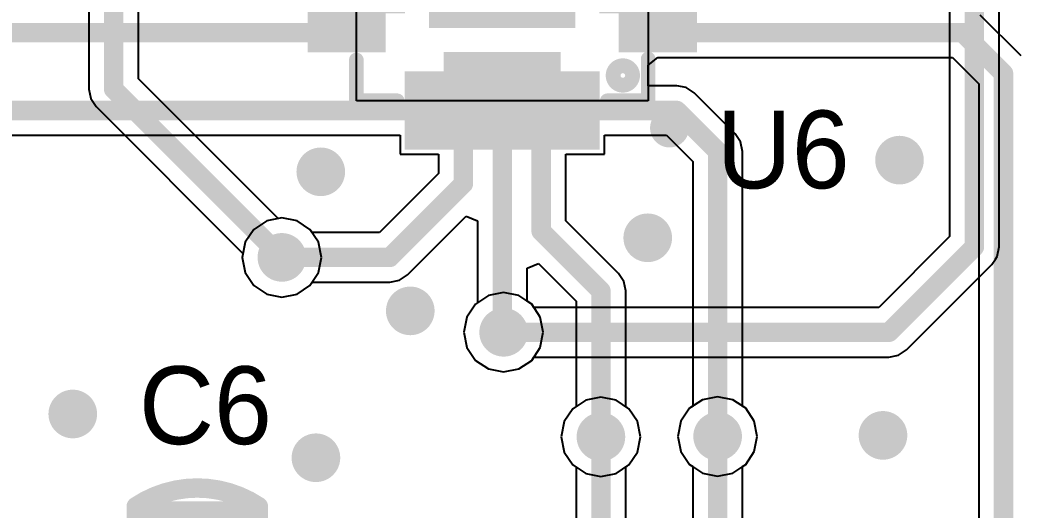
# Model space of a CAD drawing. Extents: x 10.58 to 11.54, y 9.91 to 15.27.
# Drawn here: x 10.9181 to 11.3217, y 12.4868 to 12.6852 of the extents above; entities that cross this region are included whole.
import ezdxf

# ---------------------------------------------------------------- set-up
doc = ezdxf.new("R2010")
doc.units = 0
doc.layers.get('0').update_dxf_attribs({"linetype": 'CONTINUOUS'})
for name, color, linetype in [('BOTTOMLAYER', 5, 'CONTINUOUS'), ('MULTILAYER', 9, 'CONTINUOUS'), ('TOPLAYER', 1, 'CONTINUOUS'), ('TOPOVERLAY', 2, 'CONTINUOUS'), ('TOPPASTE', 8, 'CONTINUOUS'), ('TOPSOLDER', 216, 'CONTINUOUS'), ('VIAHOLELAYER', 16, 'CONTINUOUS')]:
    doc.layers.add(name, color=color, linetype=linetype)

# ---------------------------------------------------------------- blocks, each defined once
blk = doc.blocks.new('QFN_20_0_4___14')
at = {"layer": 'TOPLAYER'}
for points in [[(-0.027559, 0.051181), (-0.027559, 0.074803), (-0.035433, 0.051181), (-0.035433, 0.074803)], [(-0.011811, 0.043307), (-0.011811, 0.074803), (-0.019685, 0.043307), (-0.019685, 0.074803)], [(0.003937, 0.043307), (0.003937, 0.074803), (-0.003937, 0.043307), (-0.003937, 0.074803)], [(0.019685, 0.043307), (0.019685, 0.074803), (0.011811, 0.043307), (0.011811, 0.074803)], [(0.035433, 0.051181), (0.035433, 0.074803), (0.027559, 0.051181), (0.027559, 0.074803)], [(-0.074803, 0.027559), (-0.051181, 0.027559), (-0.074803, 0.035433), (-0.051181, 0.035433)], [(0.051181, 0.027559), (0.074803, 0.027559), (0.051181, 0.035433), (0.074803, 0.035433)], [(-0.02559, -0.02559), (0.02559, -0.02559), (-0.02559, 0.02559), (0.02559, 0.02559)], [(-0.074803, 0.011811), (-0.043307, 0.011811), (-0.074803, 0.019685), (-0.043307, 0.019685)], [(0.043307, 0.011811), (0.074803, 0.011811), (0.043307, 0.019685), (0.074803, 0.019685)], [(-0.074803, -0.003937), (-0.043307, -0.003937), (-0.074803, 0.003937), (-0.043307, 0.003937)], [(0.043307, -0.003937), (0.074803, -0.003937), (0.043307, 0.003937), (0.074803, 0.003937)], [(-0.074803, -0.019685), (-0.043307, -0.019685), (-0.074803, -0.011811), (-0.043307, -0.011811)], [(0.043307, -0.019685), (0.074803, -0.019685), (0.043307, -0.011811), (0.074803, -0.011811)], [(-0.074803, -0.035433), (-0.051181, -0.035433), (-0.074803, -0.027559), (-0.051181, -0.027559)], [(0.051181, -0.035433), (0.074803, -0.035433), (0.051181, -0.027559), (0.074803, -0.027559)], [(-0.011811, -0.074803), (-0.011811, -0.043307), (-0.019685, -0.074803), (-0.019685, -0.043307)], [(0.003937, -0.074803), (0.003937, -0.043307), (-0.003937, -0.074803), (-0.003937, -0.043307)], [(0.019685, -0.074803), (0.019685, -0.043307), (0.011811, -0.074803), (0.011811, -0.043307)], [(-0.027559, -0.074803), (-0.027559, -0.051181), (-0.035433, -0.074803), (-0.035433, -0.051181)], [(0.035433, -0.074803), (0.035433, -0.051181), (0.027559, -0.074803), (0.027559, -0.051181)]]:
    blk.add_solid(points, dxfattribs=at)
at = {"layer": 'TOPOVERLAY'}
for points, const_width in [([(-0.060532, 0.059055, 1), (-0.057579, 0.059055, 1)], 0.002953), ([(-0.060532, 0.059055, 1), (-0.057579, 0.059055, 1)], 0.002953), ([(-0.043996, 0.059055, 1), (-0.041043, 0.059055, 1)], 0.002953), ([(0.041043, 0.059055, 1), (0.043996, 0.059055, 1)], 0.002953), ([(0.057579, 0.059055, 1), (0.060532, 0.059055, 1)], 0.002953), ([(0.057579, 0.059055, 1), (0.060532, 0.059055, 1)], 0.002953), ([(-0.060532, 0.04252, 1), (-0.057579, 0.04252, 1)], 0.002953), ([(0.057579, 0.04252, 1), (0.060532, 0.04252, 1)], 0.002953), ([(-0.060532, -0.04252, 1), (-0.057579, -0.04252, 1)], 0.002953), ([(0.057579, -0.04252, 1), (0.060532, -0.04252, 1)], 0.002953), ([(-0.044882, -0.048819, 1), (-0.052756, -0.048819, 1)], 0.006), ([(-0.054256, -0.048819, 1), (-0.051256, -0.048819, 1)], 0.003), ([(-0.046382, -0.048819, 1), (-0.043382, -0.048819, 1)], 0.003), ([(-0.060532, -0.059055, 1), (-0.057579, -0.059055, 1)], 0.002953), ([(-0.060532, -0.059055, 1), (-0.057579, -0.059055, 1)], 0.002953), ([(-0.043602, -0.059055, 1), (-0.04065, -0.059055, 1)], 0.002953), ([(0.041043, -0.059055, 1), (0.043996, -0.059055, 1)], 0.002953), ([(0.057579, -0.059055, 1), (0.060532, -0.059055, 1)], 0.002953), ([(0.057579, -0.059055, 1), (0.060532, -0.059055, 1)], 0.002953), ([(-0.066142, -0.067716, 1), (-0.074016, -0.067716, 1)], 0.007874), ([(-0.075984, -0.067716, 1), (-0.072047, -0.067716, 1)], 0.003937), ([(-0.06811, -0.067716, 1), (-0.064173, -0.067716, 1)], 0.003937)]:
    blk.add_lwpolyline(points, format="xyb", close=True, dxfattribs=dict(at, const_width=const_width))
at = {"layer": 'TOPOVERLAY', "const_width": 0.005906}
for points in [[(-0.059055, 0.059055), (-0.04252, 0.059055)], [(-0.059055, 0.059055), (-0.059055, 0.04252)], [(0.04252, 0.059055), (0.059055, 0.059055)], [(0.059055, 0.059055), (0.059055, 0.04252)], [(-0.059055, -0.04252), (-0.059055, -0.059055)], [(0.059055, -0.04252), (0.059055, -0.059055)], [(-0.059055, -0.059055), (-0.042126, -0.059055)], [(0.04252, -0.059055), (0.059055, -0.059055)]]:
    blk.add_lwpolyline(points, dxfattribs=at)
at = {"layer": 'TOPPASTE'}
for points in [[(-0.027559, 0.051181), (-0.027559, 0.074803), (-0.035433, 0.051181), (-0.035433, 0.074803)], [(-0.011811, 0.043307), (-0.011811, 0.074803), (-0.019685, 0.043307), (-0.019685, 0.074803)], [(0.003937, 0.043307), (0.003937, 0.074803), (-0.003937, 0.043307), (-0.003937, 0.074803)], [(0.019685, 0.043307), (0.019685, 0.074803), (0.011811, 0.043307), (0.011811, 0.074803)], [(0.035433, 0.051181), (0.035433, 0.074803), (0.027559, 0.051181), (0.027559, 0.074803)], [(-0.074803, 0.027559), (-0.051181, 0.027559), (-0.074803, 0.035433), (-0.051181, 0.035433)], [(0.051181, 0.027559), (0.074803, 0.027559), (0.051181, 0.035433), (0.074803, 0.035433)], [(-0.02559, -0.02559), (0.02559, -0.02559), (-0.02559, 0.02559), (0.02559, 0.02559)], [(-0.074803, 0.011811), (-0.043307, 0.011811), (-0.074803, 0.019685), (-0.043307, 0.019685)], [(0.043307, 0.011811), (0.074803, 0.011811), (0.043307, 0.019685), (0.074803, 0.019685)], [(-0.074803, -0.003937), (-0.043307, -0.003937), (-0.074803, 0.003937), (-0.043307, 0.003937)], [(0.043307, -0.003937), (0.074803, -0.003937), (0.043307, 0.003937), (0.074803, 0.003937)], [(-0.074803, -0.019685), (-0.043307, -0.019685), (-0.074803, -0.011811), (-0.043307, -0.011811)], [(0.043307, -0.019685), (0.074803, -0.019685), (0.043307, -0.011811), (0.074803, -0.011811)], [(-0.074803, -0.035433), (-0.051181, -0.035433), (-0.074803, -0.027559), (-0.051181, -0.027559)], [(0.051181, -0.035433), (0.074803, -0.035433), (0.051181, -0.027559), (0.074803, -0.027559)], [(-0.011811, -0.074803), (-0.011811, -0.043307), (-0.019685, -0.074803), (-0.019685, -0.043307)], [(0.003937, -0.074803), (0.003937, -0.043307), (-0.003937, -0.074803), (-0.003937, -0.043307)], [(0.019685, -0.074803), (0.019685, -0.043307), (0.011811, -0.074803), (0.011811, -0.043307)], [(-0.027559, -0.074803), (-0.027559, -0.051181), (-0.035433, -0.074803), (-0.035433, -0.051181)], [(0.035433, -0.074803), (0.035433, -0.051181), (0.027559, -0.074803), (0.027559, -0.051181)]]:
    blk.add_solid(points, dxfattribs=at)
at = {"layer": 'TOPSOLDER'}
for points in [[(-0.023559, 0.047181), (-0.023559, 0.078803), (-0.039433, 0.047181), (-0.039433, 0.078803)], [(-0.007811, 0.039307), (-0.007811, 0.078803), (-0.023685, 0.039307), (-0.023685, 0.078803)], [(0.007937, 0.039307), (0.007937, 0.078803), (-0.007937, 0.039307), (-0.007937, 0.078803)], [(0.023685, 0.039307), (0.023685, 0.078803), (0.007811, 0.039307), (0.007811, 0.078803)], [(0.039433, 0.047181), (0.039433, 0.078803), (0.023559, 0.047181), (0.023559, 0.078803)], [(-0.078803, 0.023559), (-0.047181, 0.023559), (-0.078803, 0.039433), (-0.047181, 0.039433)], [(0.047181, 0.023559), (0.078803, 0.023559), (0.047181, 0.039433), (0.078803, 0.039433)], [(-0.02959, -0.02959), (0.02959, -0.02959), (-0.02959, 0.02959), (0.02959, 0.02959)], [(-0.078803, 0.007811), (-0.039307, 0.007811), (-0.078803, 0.023685), (-0.039307, 0.023685)], [(0.039307, 0.007811), (0.078803, 0.007811), (0.039307, 0.023685), (0.078803, 0.023685)], [(-0.078803, -0.007937), (-0.039307, -0.007937), (-0.078803, 0.007937), (-0.039307, 0.007937)], [(0.039307, -0.007937), (0.078803, -0.007937), (0.039307, 0.007937), (0.078803, 0.007937)], [(-0.078803, -0.023685), (-0.039307, -0.023685), (-0.078803, -0.007811), (-0.039307, -0.007811)], [(0.039307, -0.023685), (0.078803, -0.023685), (0.039307, -0.007811), (0.078803, -0.007811)], [(-0.078803, -0.039433), (-0.047181, -0.039433), (-0.078803, -0.023559), (-0.047181, -0.023559)], [(0.047181, -0.039433), (0.078803, -0.039433), (0.047181, -0.023559), (0.078803, -0.023559)], [(-0.007811, -0.078803), (-0.007811, -0.039307), (-0.023685, -0.078803), (-0.023685, -0.039307)], [(0.007937, -0.078803), (0.007937, -0.039307), (-0.007937, -0.078803), (-0.007937, -0.039307)], [(0.023685, -0.078803), (0.023685, -0.039307), (0.007811, -0.078803), (0.007811, -0.039307)], [(-0.023559, -0.078803), (-0.023559, -0.047181), (-0.039433, -0.078803), (-0.039433, -0.047181)], [(0.039433, -0.078803), (0.039433, -0.047181), (0.023559, -0.078803), (0.023559, -0.047181)]]:
    blk.add_solid(points, dxfattribs=at)
blk = doc.blocks.new('C_0603_56')
at = {"layer": 'TOPLAYER'}
for points in [[(-0.017717, -0.019685), (-0.017717, 0.019685), (-0.049213, -0.019685), (-0.049213, 0.019685)], [(0.049213, -0.019685), (0.049213, 0.019685), (0.017717, -0.019685), (0.017717, 0.019685)]]:
    blk.add_solid(points, dxfattribs=at)
at = {"layer": 'TOPOVERLAY', "const_width": 0.007874}
for points in [[(-0.051181, -0.024708, -0.302775), (-0.051181, 0.024708)], [(0.051181, 0.024708, -0.302775), (0.051181, -0.024708)]]:
    blk.add_lwpolyline(points, format="xyb", dxfattribs=at)
at = {"layer": 'TOPOVERLAY', "const_width": 0.003937}
for points in [[(-0.05315, 0.024708, 1), (-0.049213, 0.024708, 1)], [(-0.05315, 0.024708, 1), (-0.049213, 0.024708, 1)], [(-0.01378, 0.024708, 1), (-0.009843, 0.024708, 1)], [(0.009843, 0.024708, 1), (0.01378, 0.024708, 1)], [(0.049213, 0.024708, 1), (0.05315, 0.024708, 1)], [(0.049213, 0.024708, 1), (0.05315, 0.024708, 1)], [(-0.05315, -0.024708, 1), (-0.049213, -0.024708, 1)], [(-0.05315, -0.024708, 1), (-0.049213, -0.024708, 1)], [(-0.01378, -0.024708, 1), (-0.009843, -0.024708, 1)], [(0.009843, -0.024708, 1), (0.01378, -0.024708, 1)], [(0.049213, -0.024708, 1), (0.05315, -0.024708, 1)], [(0.049213, -0.024708, 1), (0.05315, -0.024708, 1)]]:
    blk.add_lwpolyline(points, format="xyb", close=True, dxfattribs=at)
at = {"layer": 'TOPOVERLAY', "const_width": 0.007874}
for points in [[(-0.011811, 0.024708), (-0.051181, 0.024708)], [(0.051181, 0.024708), (0.011811, 0.024708)], [(-0.011811, -0.024708), (-0.051181, -0.024708)], [(0.051181, -0.024708), (0.011811, -0.024708)]]:
    blk.add_lwpolyline(points, dxfattribs=at)
at = {"layer": 'TOPPASTE'}
for points in [[(-0.017717, -0.019685), (-0.017717, 0.019685), (-0.049213, -0.019685), (-0.049213, 0.019685)], [(0.049213, -0.019685), (0.049213, 0.019685), (0.017717, -0.019685), (0.017717, 0.019685)]]:
    blk.add_solid(points, dxfattribs=at)
at = {"layer": 'TOPSOLDER'}
for points in [[(-0.013717, -0.023685), (-0.013717, 0.023685), (-0.053213, -0.023685), (-0.053213, 0.023685)], [(0.053213, -0.023685), (0.053213, 0.023685), (0.013717, -0.023685), (0.013717, 0.023685)]]:
    blk.add_solid(points, dxfattribs=at)

msp = doc.modelspace()

# ---------------------------------------------------------------- linework, layer by layer
at = {"layer": 'BOTTOMLAYER'}
for p, q in [((10.945961, 13.480738), (10.945961, 12.657219)), ((11.294386, 12.699708), (11.294386, 12.597521)), ((11.314457, 12.593364), (11.314457, 12.699708)), ((10.966032, 12.661375), (10.966032, 12.691762)), ((11.022552, 12.604856), (10.966032, 12.661375)), ((10.945961, 12.657219), (10.945961, 12.657219)), ((10.945961, 12.657219), (10.945961, 12.657219)), ((10.945961, 12.657219), (10.946725, 12.653378)), ((10.946725, 12.653378), (10.948901, 12.650123)), ((10.948901, 12.650123), (11.00836, 12.590664)), ((11.024107, 12.605165), (11.022552, 12.604856)), ((11.030251, 12.603943), (11.024107, 12.605165)), ((11.03546, 12.600462), (11.030251, 12.603943)), ((11.038941, 12.595253), (11.03546, 12.600462)), ((11.294386, 12.597521), (11.265694, 12.568829)), ((11.040163, 12.589109), (11.038941, 12.595253)), ((11.313693, 12.589524), (11.314457, 12.593364)), ((11.00836, 12.590664), (11.00805, 12.589109)), ((11.00805, 12.589109), (11.009272, 12.582964)), ((11.038941, 12.582964), (11.040163, 12.589109)), ((11.312971, 12.588444), (11.313693, 12.589524)), ((11.276947, 12.551697), (11.311518, 12.586268)), ((11.311518, 12.586268), (11.312971, 12.588444)), ((11.009272, 12.582964), (11.012753, 12.577755)), ((11.03546, 12.577755), (11.038941, 12.582964)), ((11.012753, 12.577755), (11.017962, 12.574274)), ((11.030251, 12.574274), (11.03546, 12.577755)), ((11.017962, 12.574274), (11.024107, 12.573052)), ((11.024107, 12.573052), (11.030251, 12.574274)), ((11.107726, 12.573628), (11.102517, 12.570147)), ((11.113871, 12.57485), (11.107726, 12.573628)), ((11.120015, 12.573628), (11.113871, 12.57485)), ((11.125224, 12.570147), (11.120015, 12.573628)), ((11.102517, 12.570147), (11.099036, 12.564938)), ((11.126105, 12.568829), (11.125224, 12.570147)), ((11.265694, 12.568829), (11.126105, 12.568829)), ((11.099036, 12.564938), (11.097814, 12.558794)), ((11.097814, 12.558794), (11.099036, 12.552649)), ((11.099036, 12.552649), (11.102517, 12.54744)), ((11.125224, 12.54744), (11.126105, 12.548758)), ((11.126105, 12.548758), (11.269851, 12.548758)), ((11.269851, 12.548758), (11.273691, 12.549522)), ((11.273691, 12.549522), (11.276947, 12.551697)), ((11.102517, 12.54744), (11.107726, 12.543959)), ((11.120015, 12.543959), (11.125224, 12.54744)), ((11.107726, 12.543959), (11.113871, 12.542737)), ((11.113871, 12.542737), (11.120015, 12.543959)), ((11.153241, 12.532527), (11.147096, 12.531305)), ((11.159385, 12.531305), (11.153241, 12.532527)), ((11.200485, 12.532724), (11.19434, 12.531502)), ((11.206629, 12.531502), (11.200485, 12.532724)), ((11.147096, 12.531305), (11.141887, 12.527824)), ((11.164594, 12.527824), (11.159385, 12.531305)), ((11.189131, 12.528021), (11.18565, 12.522812)), ((11.19434, 12.531502), (11.189131, 12.528021)), ((11.211839, 12.528021), (11.206629, 12.531502)), ((11.215319, 12.522812), (11.211839, 12.528021)), ((11.141887, 12.527824), (11.138406, 12.522615)), ((11.168075, 12.522615), (11.164594, 12.527824)), ((11.138406, 12.522615), (11.137184, 12.516471)), ((11.169297, 12.516471), (11.168075, 12.522615)), ((11.18565, 12.522812), (11.184428, 12.516668)), ((11.216541, 12.516668), (11.215319, 12.522812)), ((11.137184, 12.516471), (11.138406, 12.510326)), ((11.168075, 12.510326), (11.169297, 12.516471)), ((11.184428, 12.516668), (11.18565, 12.510523)), ((11.215319, 12.510523), (11.216541, 12.516668)), ((11.138406, 12.510326), (11.141887, 12.505117)), ((11.164594, 12.505117), (11.168075, 12.510326)), ((11.18565, 12.510523), (11.189131, 12.505314)), ((11.211839, 12.505314), (11.215319, 12.510523)), ((11.141887, 12.505117), (11.143205, 12.504236)), ((11.143205, 12.504236), (11.143205, 12.196809)), ((11.163276, 12.504236), (11.164594, 12.505117)), ((11.163276, 12.192652), (11.163276, 12.504236)), ((11.189131, 12.505314), (11.190449, 12.504433)), ((11.190449, 12.504433), (11.190449, 12.359975)), ((11.21052, 12.504433), (11.211839, 12.505314)), ((11.21052, 12.364131), (11.21052, 12.504433))]:
    msp.add_line(p, q, dxfattribs=at)
at = {"layer": 'BOTTOMLAYER', "const_width": 0.007874}
for points in [[(10.955997, 12.657219), (10.955997, 13.480738)], [(11.304422, 12.593364), (11.304422, 12.711943)], [(10.955997, 12.657219), (11.024107, 12.589109)], [(11.269851, 12.558794), (11.304422, 12.593364)], [(11.113871, 12.558794), (11.269851, 12.558794)], [(11.153241, 12.192652), (11.153241, 12.516471)], [(11.200485, 12.359975), (11.200485, 12.516668)]]:
    msp.add_lwpolyline(points, dxfattribs=at)
at = {"layer": 'BOTTOMLAYER'}
for points, const_width in [([(10.954028, 12.657219, 1), (10.957965, 12.657219, 1)], 0.003937), ([(10.954028, 12.657219, 1), (10.957965, 12.657219, 1)], 0.003937), ([(11.269186, 12.628479, 1), (11.279028, 12.628479, 1)], 0.009843), ([(11.034934, 12.623754, 1), (11.044776, 12.623754, 1)], 0.009843), ([(11.167276, 12.597042, 1), (11.177119, 12.597042, 1)], 0.009843), ([(11.019186, 12.589109, 1), (11.029028, 12.589109, 1)], 0.009843), ([(11.302453, 12.593364, 1), (11.30639, 12.593364, 1)], 0.003937), ([(11.302453, 12.593364, 1), (11.30639, 12.593364, 1)], 0.003937), ([(11.022138, 12.589109, 1), (11.026075, 12.589109, 1)], 0.003937), ([(11.071154, 12.567455, 1), (11.080996, 12.567455, 1)], 0.009843), ([(11.108949, 12.558794, 1), (11.118792, 12.558794, 1)], 0.009843), ([(11.111902, 12.558794, 1), (11.115839, 12.558794, 1)], 0.003937), ([(11.267882, 12.558794, 1), (11.271819, 12.558794, 1)], 0.003937), ([(11.267882, 12.558794, 1), (11.271819, 12.558794, 1)], 0.003937), ([(10.93454, 12.525723, 1), (10.944382, 12.525723, 1)], 0.009843), ([(11.148319, 12.516471, 1), (11.158162, 12.516471, 1)], 0.009843), ([(11.195564, 12.516668, 1), (11.205406, 12.516668, 1)], 0.009843), ([(11.262493, 12.517061, 1), (11.272335, 12.517061, 1)], 0.009843), ([(11.151272, 12.516471, 1), (11.155209, 12.516471, 1)], 0.003937), ([(11.198516, 12.516668, 1), (11.202453, 12.516668, 1)], 0.003937), ([(11.032965, 12.508006, 1), (11.042808, 12.508006, 1)], 0.009843)]:
    msp.add_lwpolyline(points, format="xyb", close=True, dxfattribs=dict(at, const_width=const_width))
at = {"layer": 'MULTILAYER', "const_width": 0.009843}
for points in [[(11.269186, 12.628479, 1), (11.279028, 12.628479, 1)], [(11.034934, 12.623754, 1), (11.044776, 12.623754, 1)], [(11.167276, 12.597042, 1), (11.177119, 12.597042, 1)], [(11.019186, 12.589109, 1), (11.029028, 12.589109, 1)], [(11.071154, 12.567455, 1), (11.080996, 12.567455, 1)], [(11.108949, 12.558794, 1), (11.118792, 12.558794, 1)], [(10.93454, 12.525723, 1), (10.944382, 12.525723, 1)], [(11.148319, 12.516471, 1), (11.158162, 12.516471, 1)], [(11.195564, 12.516668, 1), (11.205406, 12.516668, 1)], [(11.262493, 12.517061, 1), (11.272335, 12.517061, 1)], [(11.032965, 12.508006, 1), (11.042808, 12.508006, 1)]]:
    msp.add_lwpolyline(points, format="xyb", close=True, dxfattribs=at)
at = {"layer": 'TOPLAYER'}
for p, q in [((11.054248, 12.652515), (11.054248, 12.770625)), ((11.172359, 12.770625), (11.172359, 12.652515)), ((11.3233, 12.670642), (11.306773, 12.68717)), ((11.172359, 12.666881), (11.176224, 12.670053)), ((11.176224, 12.670053), (11.176296, 12.670039)), ((11.176296, 12.670039), (11.29552, 12.670039)), ((11.29552, 12.670039), (11.306169, 12.65939)), ((11.172359, 12.658613), (11.172359, 12.666881)), ((11.183929, 12.658613), (11.172359, 12.658613)), ((11.187769, 12.657849), (11.183929, 12.658613)), ((11.191025, 12.655674), (11.187769, 12.657849)), ((11.306169, 12.65939), (11.306169, 12.157186)), ((11.207581, 12.639118), (11.191025, 12.655674)), ((11.172359, 12.652515), (11.054248, 12.652515)), ((10.889047, 12.638542), (11.071965, 12.638542)), ((11.071965, 12.638542), (11.071965, 12.630861)), ((11.154642, 12.630861), (11.154642, 12.638542)), ((11.154642, 12.638542), (11.179772, 12.638542)), ((11.179772, 12.638542), (11.190449, 12.627865)), ((11.209756, 12.635862), (11.207581, 12.639118)), ((11.21052, 12.632022), (11.209756, 12.635862)), ((11.071965, 12.630861), (11.08752, 12.630861)), ((11.08752, 12.630861), (11.08752, 12.623013)), ((11.139087, 12.603872), (11.139087, 12.630861)), ((11.139087, 12.630861), (11.154642, 12.630861)), ((11.21052, 12.528902), (11.21052, 12.632022)), ((11.190449, 12.627865), (11.190449, 12.528902)), ((11.08752, 12.623013), (11.063651, 12.599144)), ((11.024107, 12.605165), (11.017962, 12.603943)), ((11.030251, 12.603943), (11.024107, 12.605165)), ((11.074904, 12.582012), (11.098649, 12.605758)), ((11.098649, 12.605758), (11.103268, 12.603844)), ((11.017962, 12.603943), (11.012753, 12.600462)), ((11.03546, 12.600462), (11.030251, 12.603943)), ((11.103268, 12.603844), (11.103268, 12.570649)), ((11.160337, 12.582622), (11.139087, 12.603872)), ((11.012753, 12.600462), (11.009272, 12.595253)), ((11.036341, 12.599144), (11.03546, 12.600462)), ((11.063651, 12.599144), (11.036341, 12.599144)), ((11.009272, 12.595253), (11.00805, 12.589109)), ((11.00805, 12.589109), (11.009272, 12.582964)), ((11.123339, 12.584703), (11.127958, 12.586616)), ((11.123339, 12.571407), (11.123339, 12.584703)), ((11.127958, 12.586616), (11.143205, 12.571369)), ((11.009272, 12.582964), (11.012753, 12.577755)), ((11.071648, 12.579837), (11.074904, 12.582012)), ((11.162512, 12.579366), (11.160337, 12.582622)), ((11.012753, 12.577755), (11.017962, 12.574274)), ((11.030251, 12.574274), (11.03546, 12.577755)), ((11.03546, 12.577755), (11.036341, 12.579073)), ((11.036341, 12.579073), (11.067808, 12.579073)), ((11.067808, 12.579073), (11.071648, 12.579837)), ((11.163276, 12.575526), (11.162512, 12.579366)), ((11.017962, 12.574274), (11.024107, 12.573052)), ((11.024107, 12.573052), (11.030251, 12.574274)), ((11.163276, 12.528705), (11.163276, 12.575526)), ((11.102517, 12.570147), (11.099036, 12.564938)), ((11.103268, 12.570649), (11.102517, 12.570147)), ((11.125224, 12.570147), (11.123339, 12.571407)), ((11.128705, 12.564938), (11.125224, 12.570147)), ((11.143205, 12.571369), (11.143205, 12.528705)), ((11.099036, 12.564938), (11.097814, 12.558794)), ((11.129927, 12.558794), (11.128705, 12.564938)), ((11.097814, 12.558794), (11.099036, 12.552649)), ((11.128705, 12.552649), (11.129927, 12.558794)), ((11.099036, 12.552649), (11.102517, 12.54744)), ((11.125224, 12.54744), (11.128705, 12.552649)), ((11.102517, 12.54744), (11.107726, 12.543959)), ((11.120015, 12.543959), (11.125224, 12.54744)), ((11.107726, 12.543959), (11.113871, 12.542737)), ((11.113871, 12.542737), (11.120015, 12.543959)), ((11.143205, 12.528705), (11.141887, 12.527824)), ((11.164594, 12.527824), (11.163276, 12.528705)), ((11.189131, 12.528021), (11.18565, 12.522812)), ((11.190449, 12.528902), (11.189131, 12.528021)), ((11.211839, 12.528021), (11.21052, 12.528902)), ((11.215319, 12.522812), (11.211839, 12.528021)), ((11.141887, 12.527824), (11.138406, 12.522615)), ((11.168075, 12.522615), (11.164594, 12.527824)), ((11.138406, 12.522615), (11.137184, 12.516471)), ((11.169297, 12.516471), (11.168075, 12.522615)), ((11.18565, 12.522812), (11.184428, 12.516668)), ((11.216541, 12.516668), (11.215319, 12.522812)), ((11.137184, 12.516471), (11.138406, 12.510326)), ((11.168075, 12.510326), (11.169297, 12.516471)), ((11.184428, 12.516668), (11.18565, 12.510523)), ((11.215319, 12.510523), (11.216541, 12.516668)), ((11.138406, 12.510326), (11.141887, 12.505117)), ((11.164594, 12.505117), (11.168075, 12.510326)), ((11.18565, 12.510523), (11.189131, 12.505314)), ((11.211839, 12.505314), (11.215319, 12.510523)), ((11.141887, 12.505117), (11.147096, 12.501636)), ((11.159385, 12.501636), (11.164594, 12.505117)), ((11.189131, 12.505314), (11.19434, 12.501833)), ((11.206629, 12.501833), (11.211839, 12.505314)), ((11.147096, 12.501636), (11.153241, 12.500414)), ((11.153241, 12.500414), (11.159385, 12.501636)), ((11.19434, 12.501833), (11.200485, 12.500611)), ((11.200485, 12.500611), (11.206629, 12.501833))]:
    msp.add_line(p, q, dxfattribs=at)
at = {"layer": 'TOPLAYER', "const_width": 0.007874}
for points in [[(10.905189, 12.680074), (11.050311, 12.680074)], [(11.176296, 12.680074), (11.299677, 12.680074)], [(11.299677, 12.680074), (11.316204, 12.663546)], [(11.316204, 12.142333), (11.316204, 12.663546)], [(11.097556, 12.618856), (11.097556, 12.652515)], [(11.113304, 12.559361), (11.113304, 12.652515)], [(11.129052, 12.599715), (11.129052, 12.652515)], [(10.889047, 12.648578), (11.081808, 12.648578)], [(11.1448, 12.648578), (11.183929, 12.648578)], [(11.183929, 12.648578), (11.200485, 12.632022)], [(11.200485, 12.516668), (11.200485, 12.632022)], [(11.067808, 12.589109), (11.097556, 12.618856)], [(11.129052, 12.599715), (11.153241, 12.575526)], [(11.024107, 12.589109), (11.067808, 12.589109)], [(11.153241, 12.516471), (11.153241, 12.575526)], [(11.113304, 12.559361), (11.113871, 12.558794)]]:
    msp.add_lwpolyline(points, dxfattribs=at)
at = {"layer": 'TOPLAYER'}
for points, const_width in [([(11.048343, 12.680074, 1), (11.05228, 12.680074, 1)], 0.003937), ([(11.174327, 12.680074, 1), (11.178264, 12.680074, 1)], 0.003937), ([(11.297709, 12.680074, 1), (11.301645, 12.680074, 1)], 0.003937), ([(11.297709, 12.680074, 1), (11.301645, 12.680074, 1)], 0.003937), ([(11.314236, 12.663546, 1), (11.318173, 12.663546, 1)], 0.003937), ([(11.314236, 12.663546, 1), (11.318173, 12.663546, 1)], 0.003937), ([(11.095587, 12.652515, 1), (11.099524, 12.652515, 1)], 0.003937), ([(11.111335, 12.652515, 1), (11.115272, 12.652515, 1)], 0.003937), ([(11.127083, 12.652515, 1), (11.13102, 12.652515, 1)], 0.003937), ([(11.079839, 12.648578, 1), (11.083776, 12.648578, 1)], 0.003937), ([(11.142831, 12.648578, 1), (11.146768, 12.648578, 1)], 0.003937), ([(11.18196, 12.648578, 1), (11.185897, 12.648578, 1)], 0.003937), ([(11.18196, 12.648578, 1), (11.185897, 12.648578, 1)], 0.003937), ([(11.269186, 12.628479, 1), (11.279028, 12.628479, 1)], 0.009843), ([(11.034934, 12.623754, 1), (11.044776, 12.623754, 1)], 0.009843), ([(11.198516, 12.632022, 1), (11.202453, 12.632022, 1)], 0.003937), ([(11.198516, 12.632022, 1), (11.202453, 12.632022, 1)], 0.003937), ([(11.095587, 12.618856, 1), (11.099524, 12.618856, 1)], 0.003937), ([(11.095587, 12.618856, 1), (11.099524, 12.618856, 1)], 0.003937), ([(11.167276, 12.597042, 1), (11.177119, 12.597042, 1)], 0.009843), ([(11.127083, 12.599715, 1), (11.13102, 12.599715, 1)], 0.003937), ([(11.127083, 12.599715, 1), (11.13102, 12.599715, 1)], 0.003937), ([(11.019186, 12.589109, 1), (11.029028, 12.589109, 1)], 0.009843), ([(11.022138, 12.589109, 1), (11.026075, 12.589109, 1)], 0.003937), ([(11.065839, 12.589109, 1), (11.069776, 12.589109, 1)], 0.003937), ([(11.065839, 12.589109, 1), (11.069776, 12.589109, 1)], 0.003937), ([(11.071154, 12.567455, 1), (11.080996, 12.567455, 1)], 0.009843), ([(11.151272, 12.575526, 1), (11.155209, 12.575526, 1)], 0.003937), ([(11.151272, 12.575526, 1), (11.155209, 12.575526, 1)], 0.003937), ([(11.108949, 12.558794, 1), (11.118792, 12.558794, 1)], 0.009843), ([(11.111335, 12.559361, 1), (11.115272, 12.559361, 1)], 0.003937), ([(11.111335, 12.559361, 1), (11.115272, 12.559361, 1)], 0.003937), ([(11.111902, 12.558794, 1), (11.115839, 12.558794, 1)], 0.003937), ([(10.93454, 12.525723, 1), (10.944382, 12.525723, 1)], 0.009843), ([(11.148319, 12.516471, 1), (11.158162, 12.516471, 1)], 0.009843), ([(11.195564, 12.516668, 1), (11.205406, 12.516668, 1)], 0.009843), ([(11.262493, 12.517061, 1), (11.272335, 12.517061, 1)], 0.009843), ([(11.151272, 12.516471, 1), (11.155209, 12.516471, 1)], 0.003937), ([(11.198516, 12.516668, 1), (11.202453, 12.516668, 1)], 0.003937), ([(11.032965, 12.508006, 1), (11.042808, 12.508006, 1)], 0.009843)]:
    msp.add_lwpolyline(points, format="xyb", close=True, dxfattribs=dict(at, const_width=const_width))
at = {"layer": 'VIAHOLELAYER', "const_width": 0.005906}
for points in [[(11.271154, 12.628479, 1), (11.27706, 12.628479, 1)], [(11.036902, 12.623754, 1), (11.042808, 12.623754, 1)], [(11.169245, 12.597042, 1), (11.17515, 12.597042, 1)], [(11.021154, 12.589109, 1), (11.02706, 12.589109, 1)], [(11.073123, 12.567455, 1), (11.079028, 12.567455, 1)], [(11.110918, 12.558794, 1), (11.116823, 12.558794, 1)], [(10.936509, 12.525723, 1), (10.942414, 12.525723, 1)], [(11.150288, 12.516471, 1), (11.156193, 12.516471, 1)], [(11.197532, 12.516668, 1), (11.203437, 12.516668, 1)], [(11.264461, 12.517061, 1), (11.270367, 12.517061, 1)], [(11.034934, 12.508006, 1), (11.040839, 12.508006, 1)]]:
    msp.add_lwpolyline(points, format="xyb", close=True, dxfattribs=at)

# ---------------------------------------------------------------- block references
for name, p, rotation in [('QFN_20_0_4___14', (11.113304, 12.71157), 90), ('C_0603_56', (10.989859, 12.437101), 270)]:
    msp.add_blockref(name, p, dxfattribs=dict(rotation=rotation))

# ---------------------------------------------------------------- texts
at = {"layer": 'TOPOVERLAY'}
for s, p in [('U6', (11.200091, 12.617061)), ('C6', (10.966233, 12.513518))]:
    msp.add_text(s, height=0.031496, rotation=360, dxfattribs=at).set_placement(p)

doc.saveas('drawing.dxf')
